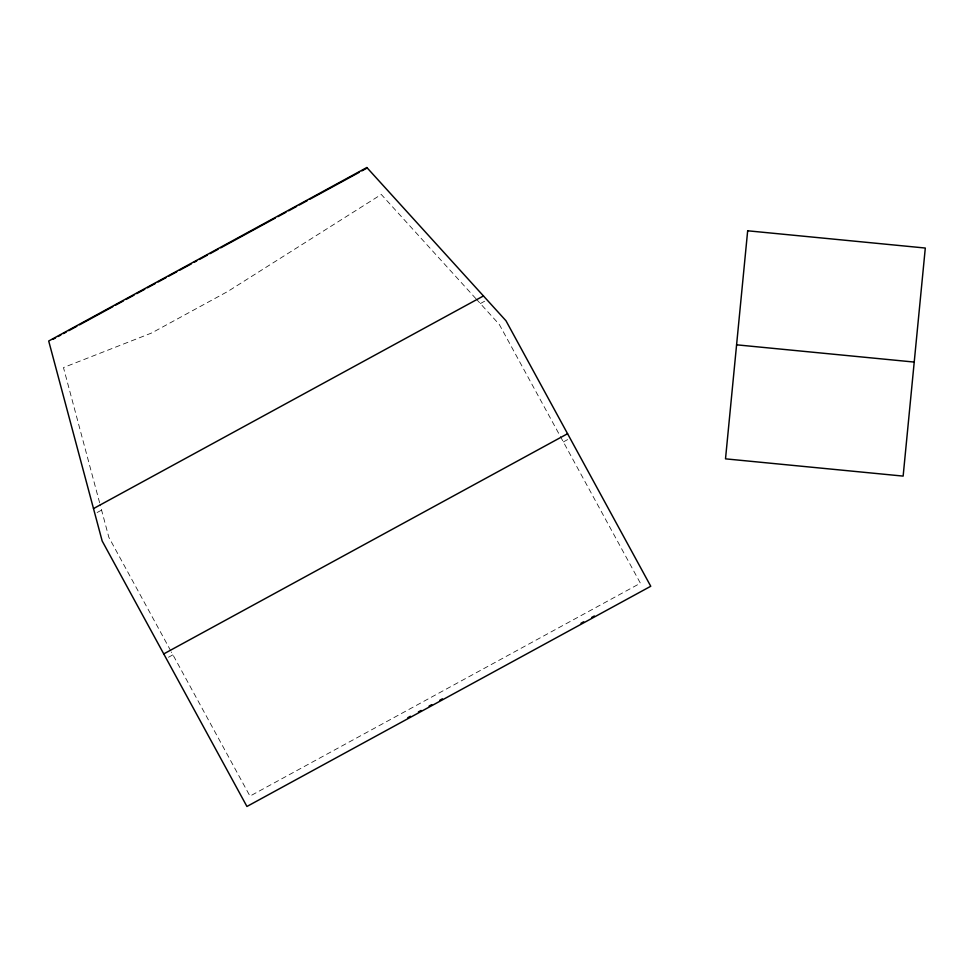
<?xml version="1.0" encoding="UTF-8"?>
<svg xmlns="http://www.w3.org/2000/svg" width="974" height="974" viewBox="0 0 974 974"><rect width="100%" height="100%" fill="white"/><g stroke="black" fill="none" stroke-linecap="round" stroke-linejoin="round"><path stroke-width="0.73" stroke-dasharray="4.87 3.65" d="M97.108 512.543L101.576 510.108M480.34 303.571L484.821 301.124M168.465 657.255L172.934 654.82M563.362 441.928L567.83 439.493M475.884 298.653L381.284 194.471L227.989 291.336L151.554 333.023L63.468 367.563L99.616 502.754M476.262 299.067L499.285 324.427L640.393 583.207L249.977 796.111L171.412 652.032M170.742 650.815L108.857 537.319L100.005 504.228"/><path stroke-width="1.46" d="M52.84 339.378L55.506 337.929M58.172 336.48L60.838 335.019M63.505 333.571L66.159 332.122M68.825 330.661L76.824 326.302M79.491 324.853L112.789 306.688M115.456 305.239L123.442 300.881M126.109 299.432L134.108 295.073M136.762 293.612L144.761 289.254M147.427 287.805L155.414 283.446M158.08 281.997L166.079 277.639M168.733 276.178L176.732 271.831M179.399 270.37L191.391 263.832M194.045 262.383L196.711 260.935M199.378 259.474L207.377 255.115M210.031 253.666L218.03 249.307M220.696 247.859L275.313 218.066M277.98 216.618L285.966 212.259M288.633 210.81L296.62 206.451M299.286 204.99L307.285 200.632M309.951 199.183L359.236 172.313M361.902 170.852L367.235 167.954M93.504 508.586L483.457 295.95M163.742 653.919L567.574 433.71M407.753 717.728L410.419 716.267M418.418 711.909L421.085 710.46M429.084 706.101L431.75 704.64M439.737 700.282L442.403 698.833M581.015 623.25L583.682 621.789M591.681 617.431L594.347 615.982M736.587 344.82L914.221 362.072M747.667 230.789L725.508 458.851L903.141 476.103L925.3 248.041L747.667 230.789M366.857 167.528L48.7 341.022L102.16 540.972L246.933 806.472L650.754 586.263L505.981 320.763L366.857 167.528"/></g></svg>
